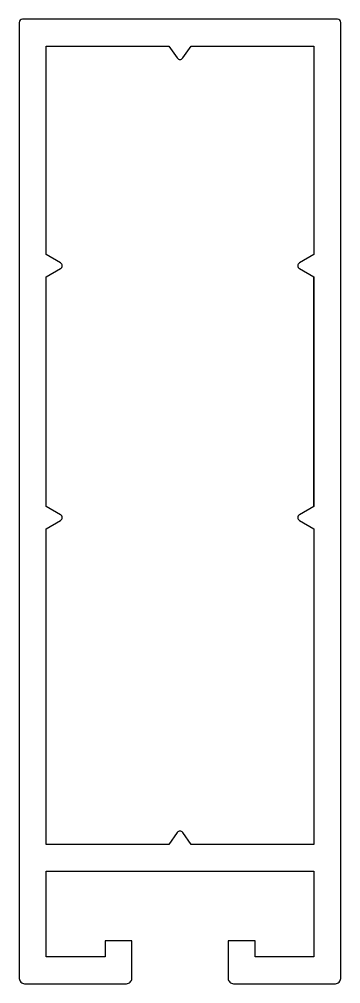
# Model space of a CAD drawing. Extents: x 32.6 to 62.6, y 101.7 to 191.7.
import ezdxf

# ---------------------------------------------------------------- set-up
doc = ezdxf.new("R2010")
doc.units = 0
doc.layers.get('0').update_dxf_attribs({"linetype": 'CONTINUOUS'})

msp = doc.modelspace()

# ---------------------------------------------------------------- linework, layer by layer
for points in [[(60.119, 112.15), (60.119, 104.15), (54.619, 104.15), (54.619, 105.65), (52.119, 105.65), (52.119, 102.15, 0.414214), (52.619, 101.65), (62.119, 101.65, 0.414214), (62.619, 102.15), (62.619, 191.35, 0.414214), (62.319, 191.65), (32.919, 191.65, 0.414214), (32.619, 191.35), (32.619, 102.15, 0.414214), (33.119, 101.65), (42.619, 101.65, 0.414214), (43.119, 102.15), (43.119, 105.65), (40.619, 105.65), (40.619, 104.15), (35.119, 104.15), (35.119, 112.15)], [(60.119, 146.189), (58.769, 145.41, 0.57735), (58.769, 144.89), (60.119, 144.111), (60.119, 114.65), (48.658, 114.65), (47.879, 115.75, 0.57735), (47.359, 115.75), (46.58, 114.65), (35.119, 114.65), (35.119, 144.111), (36.469, 144.89, 0.57735), (36.469, 145.41), (35.119, 146.189), (35.119, 167.611), (36.469, 168.39, 0.57735), (36.469, 168.91), (35.119, 169.689), (35.119, 189.15), (46.58, 189.15), (47.359, 188.05, 0.57735), (47.879, 188.05), (48.658, 189.15), (60.119, 189.15), (60.119, 169.689), (58.769, 168.91, 0.57735), (58.769, 168.39), (60.119, 167.611), (60.119, 146.189), (60.119, 167.611)]]:
    msp.add_lwpolyline(points, format="xyb", close=True)

doc.saveas('drawing.dxf')
